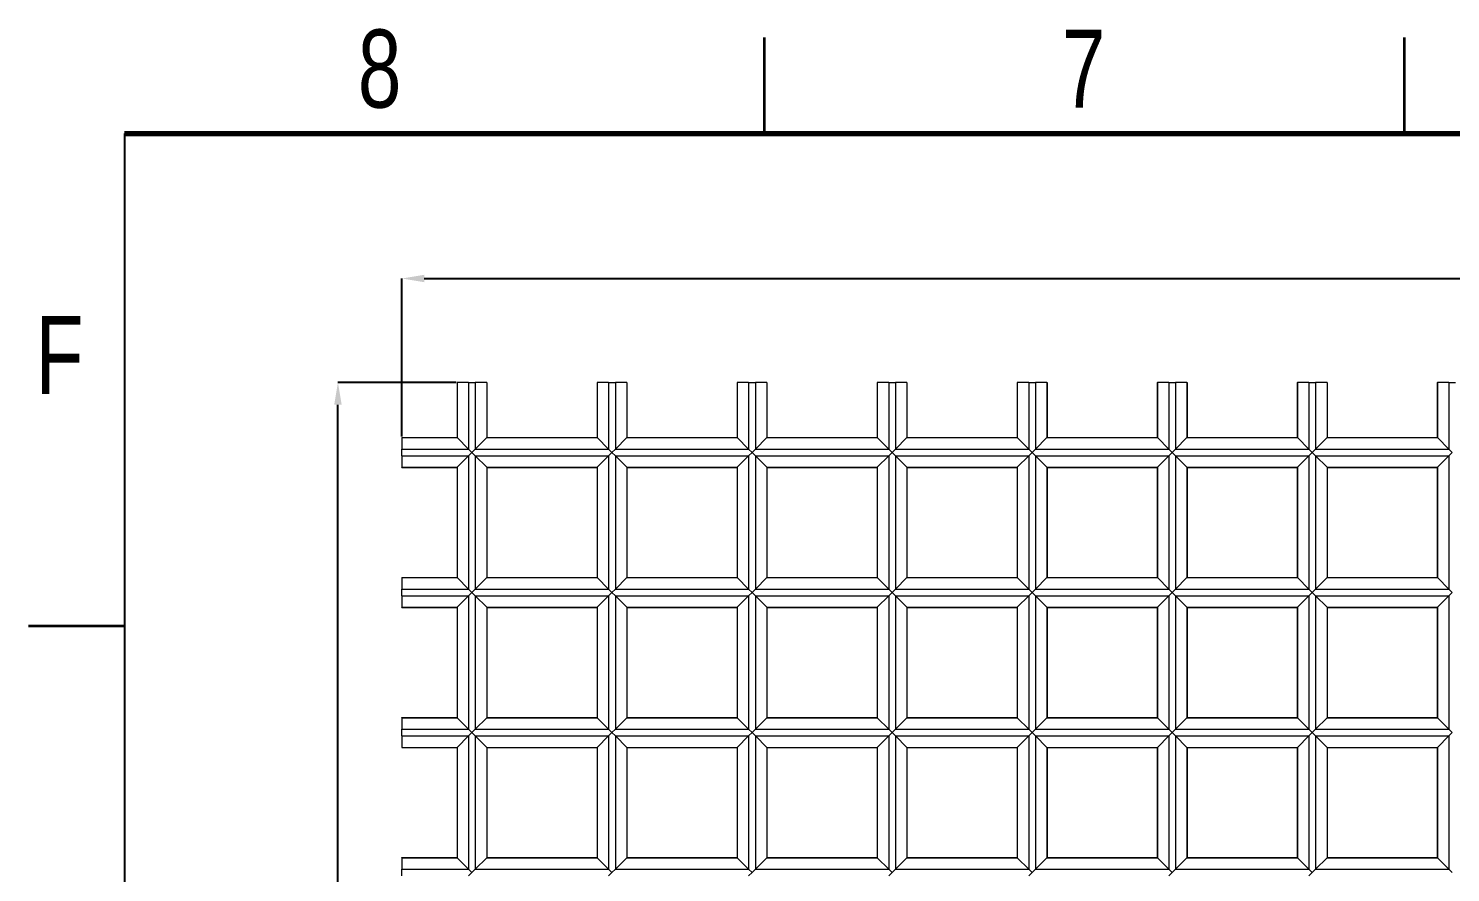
# Model space of a CAD drawing. Header units: millimetres. Extents: x 2813 to 4236, y 547 to 1552.
# Drawn here: x 2813.3 to 3194.2, y 1325.8 to 1551.9 of the extents above; entities that cross this region are included whole.
import ezdxf

# ---------------------------------------------------------------- set-up
doc = ezdxf.new("R2010")
doc.units = ezdxf.units.MM
doc.styles.add('SLDTEXTSTYLE0', font='TXT', dxfattribs={"width": 0.75})
doc.dimstyles.new('SLDDIMSTYLE30', dxfattribs={"dimscale": 4, "dimtxt": 2.116667, "dimasz": 1.5, "dimexe": 0, "dimexo": 0.0625, "dimgap": 0.529167, "dimtad": 1, "dimdec": 0, "dimrnd": 1e-09, "dimzin": 12, "dimdsep": 46, "dimtxsty": 'SLDTEXTSTYLE0', "dimcen": 0.09, "dimadec": 0, "dimazin": 3, "dimtfac": 1, "dimtdec": 0, "dimtofl": 0, "dimtmove": 0, "dimatfit": 3, "dimfxl": 1, "dimfrac": 2, "dimtolj": 1, "dimtzin": 12, "dimarcsym": 0})

# ---------------------------------------------------------------- blocks, each defined once
blk = doc.blocks.new('*D41')
at = {"color": 0, "lineweight": -2, "transparency": 16777216}
for p, q in [((2913.35, 1442.56), (2913.35, 1484.89)), ((2919.35, 1484.89), (3507.35, 1484.89)), ((3513.35, 1442.56), (3513.35, 1484.89))]:
    blk.add_line(p, q, dxfattribs=at)
at = {"color": 0, "transparency": 16777216}
for points in [[(2919.35, 1485.89), (2919.35, 1483.89), (2913.35, 1484.89)], [(3507.35, 1485.89), (3507.35, 1483.89), (3513.35, 1484.89)]]:
    blk.add_solid(points, dxfattribs=at)
at = {"layer": 'Defpoints', "color": 0, "transparency": 16777216}
for p in [(3513.35, 1484.89), (2913.35, 1442.31), (3513.35, 1442.31)]:
    blk.add_point(p, dxfattribs=at)
at = {"color": 0, "transparency": 16777216, "insert": (3213.35, 1491.24), "char_height": 8.467, "attachment_point": 5, "style": 'SLDTEXTSTYLE0'}
blk.add_mtext('\\A1;600', dxfattribs=at)
blk = doc.blocks.new('*D42')
at = {"color": 0, "lineweight": -2, "transparency": 16777216}
for p, q in [((2927.89, 1457.08), (2896.22, 1457.08)), ((2896.22, 1163.08), (2896.22, 1451.08)), ((2927.85, 1157.08), (2896.22, 1157.08))]:
    blk.add_line(p, q, dxfattribs=at)
at = {"color": 0, "transparency": 16777216}
for points in [[(2895.22, 1451.08), (2897.22, 1451.08), (2896.22, 1457.08)], [(2895.22, 1163.08), (2897.22, 1163.08), (2896.22, 1157.08)]]:
    blk.add_solid(points, dxfattribs=at)
at = {"layer": 'Defpoints', "color": 0, "transparency": 16777216}
for p in [(2896.22, 1457.08), (2928.14, 1457.08), (2928.1, 1157.08)]:
    blk.add_point(p, dxfattribs=at)
at = {"color": 0, "transparency": 16777216, "insert": (2889.87, 1307.08), "char_height": 8.467, "attachment_point": 5, "rotation": 90, "style": 'SLDTEXTSTYLE0'}
blk.add_mtext('\\A1;300', dxfattribs=at)

msp = doc.modelspace()

# ---------------------------------------------------------------- linework, layer by layer
at = {"linetype": 'Continuous', "lineweight": 35}
for p, q in [((3010.42, 1523.73), (3010.42, 1549.44)), ((3181.79, 1523.73), (3181.79, 1549.44)), ((2839.05, 1391.77), (2813.34, 1391.77))]:
    msp.add_line(p, q, dxfattribs=at)
at = {"linetype": 'Continuous', "lineweight": 70}
msp.add_line((2839.05, 1523.73), (4210.03, 1523.73), dxfattribs=at)
msp.add_line((2839.05, 1523.73), (2839.05, 574.33))
at = {"linetype": 'Continuous', "lineweight": 0, "extrusion": (1, -1.83697e-16, -2e-16)}
for p, q in [((2928.1, 1457.08), (2928.14, 1457.08)), ((2928.1, 1457.08), (2928.1, 1442.31)), ((2931.2, 1457.08), (2928.14, 1457.08)), ((2928.14, 1457.08), (2928.14, 1442.28)), ((2931.2, 1457.08), (2931.2, 1439.21)), ((2931.2, 1457.08), (2933, 1457.08)), ((2936.07, 1457.08), (2933, 1457.08)), ((2933, 1457.08), (2933, 1439.21)), ((2936.07, 1457.08), (2936.1, 1457.08)), ((2936.07, 1457.08), (2936.07, 1442.28)), ((2936.1, 1457.08), (2936.1, 1442.31)), ((2965.6, 1457.08), (2965.64, 1457.08)), ((2965.6, 1457.08), (2965.6, 1442.31)), ((2968.7, 1457.08), (2965.64, 1457.08)), ((2965.64, 1457.08), (2965.64, 1442.28)), ((2968.7, 1457.08), (2968.7, 1439.21)), ((2968.7, 1457.08), (2970.5, 1457.08)), ((2973.57, 1457.08), (2970.5, 1457.08)), ((2970.5, 1457.08), (2970.5, 1439.21)), ((2973.57, 1457.08), (2973.6, 1457.08)), ((2973.57, 1457.08), (2973.57, 1442.28)), ((2973.6, 1457.08), (2973.6, 1442.31)), ((3003.1, 1457.08), (3003.14, 1457.08)), ((3003.1, 1457.08), (3003.1, 1442.31)), ((3006.2, 1457.08), (3003.14, 1457.08)), ((3003.14, 1457.08), (3003.14, 1442.28)), ((3006.2, 1457.08), (3006.2, 1439.21)), ((3006.2, 1457.08), (3008, 1457.08)), ((3011.07, 1457.08), (3008, 1457.08)), ((3008, 1457.08), (3008, 1439.21)), ((3011.07, 1457.08), (3011.1, 1457.08)), ((3011.07, 1457.08), (3011.07, 1442.28)), ((3011.1, 1457.08), (3011.1, 1442.31)), ((3040.6, 1457.08), (3040.64, 1457.08)), ((3040.6, 1457.08), (3040.6, 1442.31)), ((3043.7, 1457.08), (3040.64, 1457.08)), ((3040.64, 1457.08), (3040.64, 1442.28)), ((3043.7, 1457.08), (3043.7, 1439.21)), ((3043.7, 1457.08), (3045.5, 1457.08)), ((3048.57, 1457.08), (3045.5, 1457.08)), ((3045.5, 1457.08), (3045.5, 1439.21)), ((3048.57, 1457.08), (3048.6, 1457.08)), ((3048.57, 1457.08), (3048.57, 1442.28)), ((3048.6, 1457.08), (3048.6, 1442.31)), ((3078.1, 1457.08), (3078.14, 1457.08)), ((3078.1, 1457.08), (3078.1, 1442.31)), ((3081.2, 1457.08), (3078.14, 1457.08)), ((3078.14, 1457.08), (3078.14, 1442.28)), ((3081.2, 1457.08), (3081.2, 1439.21)), ((3081.2, 1457.08), (3083, 1457.08)), ((3086.07, 1457.08), (3083, 1457.08)), ((3083, 1457.08), (3083, 1439.21)), ((3086.07, 1457.08), (3086.1, 1457.08)), ((3086.07, 1457.08), (3086.07, 1442.28)), ((3086.1, 1457.08), (3086.1, 1442.31)), ((3115.6, 1457.08), (3115.64, 1457.08)), ((3115.6, 1457.08), (3115.6, 1442.31)), ((3118.7, 1457.08), (3115.64, 1457.08)), ((3115.64, 1457.08), (3115.64, 1442.28)), ((3118.7, 1457.08), (3118.7, 1439.21)), ((3118.7, 1457.08), (3120.5, 1457.08)), ((3123.57, 1457.08), (3120.5, 1457.08)), ((3120.5, 1457.08), (3120.5, 1439.21)), ((3123.57, 1457.08), (3123.6, 1457.08)), ((3123.57, 1457.08), (3123.57, 1442.28)), ((3123.6, 1457.08), (3123.6, 1442.31)), ((3153.1, 1457.08), (3153.14, 1457.08)), ((3153.1, 1457.08), (3153.1, 1442.31)), ((3156.2, 1457.08), (3153.14, 1457.08)), ((3153.14, 1457.08), (3153.14, 1442.28)), ((3156.2, 1457.08), (3156.2, 1439.21)), ((3156.2, 1457.08), (3158, 1457.08)), ((3161.07, 1457.08), (3158, 1457.08)), ((3158, 1457.08), (3158, 1439.21)), ((3161.07, 1457.08), (3161.1, 1457.08)), ((3161.07, 1457.08), (3161.07, 1442.28)), ((3161.1, 1457.08), (3161.1, 1442.31)), ((3190.6, 1457.08), (3190.64, 1457.08)), ((3190.6, 1457.08), (3190.6, 1442.31)), ((3193.7, 1457.08), (3190.64, 1457.08)), ((3190.64, 1457.08), (3190.64, 1442.28)), ((3193.7, 1457.08), (3193.7, 1439.21)), ((3193.7, 1457.08), (3195.5, 1457.08)), ((2913.35, 1442.28), (2913.35, 1442.31)), ((2913.35, 1442.31), (2928.1, 1442.31)), ((2913.35, 1442.28), (2928.14, 1442.28)), ((2913.35, 1442.28), (2913.35, 1439.21)), ((2928.14, 1442.28), (2928.1, 1442.31)), ((2928.14, 1442.28), (2931.2, 1439.21)), ((2933, 1439.21), (2936.07, 1442.28)), ((2936.1, 1442.31), (2936.07, 1442.28)), ((2936.07, 1442.28), (2965.64, 1442.28)), ((2936.1, 1442.31), (2965.6, 1442.31)), ((2965.64, 1442.28), (2965.6, 1442.31)), ((2965.64, 1442.28), (2968.7, 1439.21)), ((2970.5, 1439.21), (2973.57, 1442.28)), ((2973.6, 1442.31), (2973.57, 1442.28)), ((2973.57, 1442.28), (3003.14, 1442.28)), ((2973.6, 1442.31), (3003.1, 1442.31)), ((3003.14, 1442.28), (3003.1, 1442.31)), ((3003.14, 1442.28), (3006.2, 1439.21)), ((3008, 1439.21), (3011.07, 1442.28)), ((3011.1, 1442.31), (3011.07, 1442.28)), ((3011.07, 1442.28), (3040.64, 1442.28)), ((3011.1, 1442.31), (3040.6, 1442.31)), ((3040.64, 1442.28), (3040.6, 1442.31)), ((3040.64, 1442.28), (3043.7, 1439.21)), ((3045.5, 1439.21), (3048.57, 1442.28)), ((3048.6, 1442.31), (3048.57, 1442.28)), ((3048.57, 1442.28), (3078.14, 1442.28)), ((3048.6, 1442.31), (3078.1, 1442.31)), ((3078.14, 1442.28), (3078.1, 1442.31)), ((3078.14, 1442.28), (3081.2, 1439.21)), ((3083, 1439.21), (3086.07, 1442.28)), ((3086.1, 1442.31), (3086.07, 1442.28)), ((3086.07, 1442.28), (3115.64, 1442.28)), ((3086.1, 1442.31), (3115.6, 1442.31)), ((3115.64, 1442.28), (3115.6, 1442.31)), ((3115.64, 1442.28), (3118.7, 1439.21)), ((3120.5, 1439.21), (3123.57, 1442.28)), ((3123.6, 1442.31), (3123.57, 1442.28)), ((3123.57, 1442.28), (3153.14, 1442.28)), ((3123.6, 1442.31), (3153.1, 1442.31)), ((3153.14, 1442.28), (3153.1, 1442.31)), ((3153.14, 1442.28), (3156.2, 1439.21)), ((3158, 1439.21), (3161.07, 1442.28)), ((3161.1, 1442.31), (3161.07, 1442.28)), ((3161.07, 1442.28), (3190.64, 1442.28)), ((3161.1, 1442.31), (3190.6, 1442.31)), ((3190.64, 1442.28), (3190.6, 1442.31)), ((3190.64, 1442.28), (3193.7, 1439.21)), ((2913.35, 1439.21), (2931.2, 1439.21)), ((2913.35, 1437.41), (2913.35, 1439.21)), ((2913.35, 1437.41), (2931.2, 1437.41)), ((2913.35, 1437.41), (2913.35, 1434.34)), ((2931.2, 1437.41), (2928.14, 1434.34)), ((2932.1, 1438.31), (2931.2, 1439.21)), ((2931.2, 1437.41), (2932.1, 1438.31)), ((2931.2, 1437.41), (2931.2, 1401.71)), ((2933, 1439.21), (2932.1, 1438.31)), ((2932.1, 1438.31), (2933, 1437.41)), ((2933, 1439.21), (2968.7, 1439.21)), ((2936.07, 1434.34), (2933, 1437.41)), ((2933, 1437.41), (2933, 1401.71)), ((2933, 1437.41), (2968.7, 1437.41)), ((2968.7, 1437.41), (2965.64, 1434.34)), ((2969.6, 1438.31), (2968.7, 1439.21)), ((2968.7, 1437.41), (2969.6, 1438.31)), ((2968.7, 1437.41), (2968.7, 1401.71)), ((2970.5, 1439.21), (2969.6, 1438.31)), ((2969.6, 1438.31), (2970.5, 1437.41)), ((2970.5, 1439.21), (3006.2, 1439.21)), ((2973.57, 1434.34), (2970.5, 1437.41)), ((2970.5, 1437.41), (2970.5, 1401.71)), ((2970.5, 1437.41), (3006.2, 1437.41)), ((3006.2, 1437.41), (3003.14, 1434.34)), ((3007.1, 1438.31), (3006.2, 1439.21)), ((3006.2, 1437.41), (3007.1, 1438.31)), ((3006.2, 1437.41), (3006.2, 1401.71)), ((3008, 1439.21), (3007.1, 1438.31)), ((3007.1, 1438.31), (3008, 1437.41)), ((3008, 1439.21), (3043.7, 1439.21)), ((3011.07, 1434.34), (3008, 1437.41)), ((3008, 1437.41), (3008, 1401.71)), ((3008, 1437.41), (3043.7, 1437.41)), ((3043.7, 1437.41), (3040.64, 1434.34)), ((3044.6, 1438.31), (3043.7, 1439.21)), ((3043.7, 1437.41), (3044.6, 1438.31)), ((3043.7, 1437.41), (3043.7, 1401.71)), ((3045.5, 1439.21), (3044.6, 1438.31)), ((3044.6, 1438.31), (3045.5, 1437.41)), ((3045.5, 1439.21), (3081.2, 1439.21)), ((3048.57, 1434.34), (3045.5, 1437.41)), ((3045.5, 1437.41), (3045.5, 1401.71)), ((3045.5, 1437.41), (3081.2, 1437.41)), ((3081.2, 1437.41), (3078.14, 1434.34)), ((3082.1, 1438.31), (3081.2, 1439.21)), ((3081.2, 1437.41), (3082.1, 1438.31)), ((3081.2, 1437.41), (3081.2, 1401.71)), ((3083, 1439.21), (3082.1, 1438.31)), ((3082.1, 1438.31), (3083, 1437.41)), ((3083, 1439.21), (3118.7, 1439.21)), ((3086.07, 1434.34), (3083, 1437.41)), ((3083, 1437.41), (3083, 1401.71)), ((3083, 1437.41), (3118.7, 1437.41)), ((3118.7, 1437.41), (3115.64, 1434.34)), ((3119.6, 1438.31), (3118.7, 1439.21)), ((3118.7, 1437.41), (3119.6, 1438.31)), ((3118.7, 1437.41), (3118.7, 1401.71)), ((3120.5, 1439.21), (3119.6, 1438.31)), ((3119.6, 1438.31), (3120.5, 1437.41)), ((3120.5, 1439.21), (3156.2, 1439.21)), ((3123.57, 1434.34), (3120.5, 1437.41)), ((3120.5, 1437.41), (3120.5, 1401.71)), ((3120.5, 1437.41), (3156.2, 1437.41)), ((3156.2, 1437.41), (3153.14, 1434.34)), ((3157.1, 1438.31), (3156.2, 1439.21)), ((3156.2, 1437.41), (3157.1, 1438.31)), ((3156.2, 1437.41), (3156.2, 1401.71)), ((3158, 1439.21), (3157.1, 1438.31)), ((3157.1, 1438.31), (3158, 1437.41)), ((3158, 1439.21), (3193.7, 1439.21)), ((3161.07, 1434.34), (3158, 1437.41)), ((3158, 1437.41), (3158, 1401.71)), ((3158, 1437.41), (3193.7, 1437.41)), ((3193.7, 1437.41), (3190.64, 1434.34)), ((3194.6, 1438.31), (3193.7, 1439.21)), ((3193.7, 1437.41), (3194.6, 1438.31)), ((3193.7, 1437.41), (3193.7, 1401.71)), ((2913.35, 1434.34), (2928.14, 1434.34)), ((2913.35, 1434.31), (2913.35, 1434.34)), ((2913.35, 1434.31), (2928.1, 1434.31)), ((2928.1, 1434.31), (2928.14, 1434.34)), ((2928.1, 1434.31), (2928.1, 1404.81)), ((2928.14, 1434.34), (2928.14, 1404.78)), ((2936.07, 1434.34), (2936.1, 1434.31)), ((2936.07, 1434.34), (2936.07, 1404.78)), ((2936.07, 1434.34), (2965.64, 1434.34)), ((2936.1, 1434.31), (2936.1, 1404.81)), ((2936.1, 1434.31), (2965.6, 1434.31)), ((2965.6, 1434.31), (2965.64, 1434.34)), ((2965.6, 1434.31), (2965.6, 1404.81)), ((2965.64, 1434.34), (2965.64, 1404.78)), ((2973.57, 1434.34), (2973.6, 1434.31)), ((2973.57, 1434.34), (2973.57, 1404.78)), ((2973.57, 1434.34), (3003.14, 1434.34)), ((2973.6, 1434.31), (2973.6, 1404.81)), ((2973.6, 1434.31), (3003.1, 1434.31)), ((3003.1, 1434.31), (3003.14, 1434.34)), ((3003.1, 1434.31), (3003.1, 1404.81)), ((3003.14, 1434.34), (3003.14, 1404.78)), ((3011.07, 1434.34), (3011.1, 1434.31)), ((3011.07, 1434.34), (3011.07, 1404.78)), ((3011.07, 1434.34), (3040.64, 1434.34)), ((3011.1, 1434.31), (3011.1, 1404.81)), ((3011.1, 1434.31), (3040.6, 1434.31)), ((3040.6, 1434.31), (3040.64, 1434.34)), ((3040.6, 1434.31), (3040.6, 1404.81)), ((3040.64, 1434.34), (3040.64, 1404.78)), ((3048.57, 1434.34), (3048.6, 1434.31)), ((3048.57, 1434.34), (3048.57, 1404.78)), ((3048.57, 1434.34), (3078.14, 1434.34)), ((3048.6, 1434.31), (3048.6, 1404.81)), ((3048.6, 1434.31), (3078.1, 1434.31)), ((3078.1, 1434.31), (3078.14, 1434.34)), ((3078.1, 1434.31), (3078.1, 1404.81)), ((3078.14, 1434.34), (3078.14, 1404.78)), ((3086.07, 1434.34), (3086.1, 1434.31)), ((3086.07, 1434.34), (3086.07, 1404.78)), ((3086.07, 1434.34), (3115.64, 1434.34)), ((3086.1, 1434.31), (3086.1, 1404.81)), ((3086.1, 1434.31), (3115.6, 1434.31)), ((3115.6, 1434.31), (3115.64, 1434.34)), ((3115.6, 1434.31), (3115.6, 1404.81)), ((3115.64, 1434.34), (3115.64, 1404.78)), ((3123.57, 1434.34), (3123.6, 1434.31)), ((3123.57, 1434.34), (3123.57, 1404.78)), ((3123.57, 1434.34), (3153.14, 1434.34)), ((3123.6, 1434.31), (3123.6, 1404.81)), ((3123.6, 1434.31), (3153.1, 1434.31)), ((3153.1, 1434.31), (3153.14, 1434.34)), ((3153.1, 1434.31), (3153.1, 1404.81)), ((3153.14, 1434.34), (3153.14, 1404.78)), ((3161.07, 1434.34), (3161.1, 1434.31)), ((3161.07, 1434.34), (3161.07, 1404.78)), ((3161.07, 1434.34), (3190.64, 1434.34)), ((3161.1, 1434.31), (3161.1, 1404.81)), ((3161.1, 1434.31), (3190.6, 1434.31)), ((3190.6, 1434.31), (3190.64, 1434.34)), ((3190.6, 1434.31), (3190.6, 1404.81)), ((3190.64, 1434.34), (3190.64, 1404.78)), ((2913.35, 1404.78), (2913.35, 1404.81)), ((2913.35, 1404.81), (2928.1, 1404.81)), ((2913.35, 1404.78), (2928.14, 1404.78)), ((2913.35, 1404.78), (2913.35, 1401.71)), ((2913.35, 1401.71), (2931.2, 1401.71)), ((2913.35, 1399.91), (2913.35, 1401.71)), ((2928.14, 1404.78), (2928.1, 1404.81)), ((2928.14, 1404.78), (2931.2, 1401.71)), ((2932.1, 1400.81), (2931.2, 1401.71)), ((2933, 1401.71), (2932.1, 1400.81)), ((2933, 1401.71), (2936.07, 1404.78)), ((2933, 1401.71), (2968.7, 1401.71)), ((2936.1, 1404.81), (2936.07, 1404.78)), ((2936.07, 1404.78), (2965.64, 1404.78)), ((2936.1, 1404.81), (2965.6, 1404.81)), ((2965.64, 1404.78), (2965.6, 1404.81)), ((2965.64, 1404.78), (2968.7, 1401.71)), ((2969.6, 1400.81), (2968.7, 1401.71)), ((2970.5, 1401.71), (2969.6, 1400.81)), ((2970.5, 1401.71), (2973.57, 1404.78)), ((2970.5, 1401.71), (3006.2, 1401.71)), ((2973.6, 1404.81), (2973.57, 1404.78)), ((2973.57, 1404.78), (3003.14, 1404.78)), ((2973.6, 1404.81), (3003.1, 1404.81)), ((3003.14, 1404.78), (3003.1, 1404.81)), ((3003.14, 1404.78), (3006.2, 1401.71)), ((3007.1, 1400.81), (3006.2, 1401.71)), ((3008, 1401.71), (3007.1, 1400.81)), ((3008, 1401.71), (3011.07, 1404.78)), ((3008, 1401.71), (3043.7, 1401.71)), ((3011.1, 1404.81), (3011.07, 1404.78)), ((3011.07, 1404.78), (3040.64, 1404.78)), ((3011.1, 1404.81), (3040.6, 1404.81)), ((3040.64, 1404.78), (3040.6, 1404.81)), ((3040.64, 1404.78), (3043.7, 1401.71)), ((3044.6, 1400.81), (3043.7, 1401.71)), ((3045.5, 1401.71), (3044.6, 1400.81)), ((3045.5, 1401.71), (3048.57, 1404.78)), ((3045.5, 1401.71), (3081.2, 1401.71)), ((3048.6, 1404.81), (3048.57, 1404.78)), ((3048.57, 1404.78), (3078.14, 1404.78)), ((3048.6, 1404.81), (3078.1, 1404.81)), ((3078.14, 1404.78), (3078.1, 1404.81)), ((3078.14, 1404.78), (3081.2, 1401.71)), ((3082.1, 1400.81), (3081.2, 1401.71)), ((3083, 1401.71), (3082.1, 1400.81)), ((3083, 1401.71), (3086.07, 1404.78)), ((3083, 1401.71), (3118.7, 1401.71)), ((3086.1, 1404.81), (3086.07, 1404.78)), ((3086.07, 1404.78), (3115.64, 1404.78)), ((3086.1, 1404.81), (3115.6, 1404.81)), ((3115.64, 1404.78), (3115.6, 1404.81)), ((3115.64, 1404.78), (3118.7, 1401.71)), ((3119.6, 1400.81), (3118.7, 1401.71)), ((3120.5, 1401.71), (3119.6, 1400.81)), ((3120.5, 1401.71), (3123.57, 1404.78)), ((3120.5, 1401.71), (3156.2, 1401.71)), ((3123.6, 1404.81), (3123.57, 1404.78)), ((3123.57, 1404.78), (3153.14, 1404.78)), ((3123.6, 1404.81), (3153.1, 1404.81)), ((3153.14, 1404.78), (3153.1, 1404.81)), ((3153.14, 1404.78), (3156.2, 1401.71)), ((3157.1, 1400.81), (3156.2, 1401.71)), ((3158, 1401.71), (3157.1, 1400.81)), ((3158, 1401.71), (3161.07, 1404.78)), ((3158, 1401.71), (3193.7, 1401.71)), ((3161.1, 1404.81), (3161.07, 1404.78)), ((3161.07, 1404.78), (3190.64, 1404.78)), ((3161.1, 1404.81), (3190.6, 1404.81)), ((3190.64, 1404.78), (3190.6, 1404.81)), ((3190.64, 1404.78), (3193.7, 1401.71)), ((3194.6, 1400.81), (3193.7, 1401.71)), ((2913.35, 1399.91), (2931.2, 1399.91)), ((2913.35, 1399.91), (2913.35, 1396.84)), ((2931.2, 1399.91), (2928.14, 1396.84)), ((2931.2, 1399.91), (2932.1, 1400.81)), ((2931.2, 1399.91), (2931.2, 1364.21)), ((2932.1, 1400.81), (2933, 1399.91)), ((2936.07, 1396.84), (2933, 1399.91)), ((2933, 1399.91), (2933, 1364.21)), ((2933, 1399.91), (2968.7, 1399.91)), ((2968.7, 1399.91), (2965.64, 1396.84)), ((2968.7, 1399.91), (2969.6, 1400.81)), ((2968.7, 1399.91), (2968.7, 1364.21)), ((2969.6, 1400.81), (2970.5, 1399.91)), ((2973.57, 1396.84), (2970.5, 1399.91)), ((2970.5, 1399.91), (2970.5, 1364.21)), ((2970.5, 1399.91), (3006.2, 1399.91)), ((3006.2, 1399.91), (3003.14, 1396.84)), ((3006.2, 1399.91), (3007.1, 1400.81)), ((3006.2, 1399.91), (3006.2, 1364.21)), ((3007.1, 1400.81), (3008, 1399.91)), ((3011.07, 1396.84), (3008, 1399.91)), ((3008, 1399.91), (3008, 1364.21)), ((3008, 1399.91), (3043.7, 1399.91)), ((3043.7, 1399.91), (3040.64, 1396.84)), ((3043.7, 1399.91), (3044.6, 1400.81)), ((3043.7, 1399.91), (3043.7, 1364.21)), ((3044.6, 1400.81), (3045.5, 1399.91)), ((3048.57, 1396.84), (3045.5, 1399.91)), ((3045.5, 1399.91), (3045.5, 1364.21)), ((3045.5, 1399.91), (3081.2, 1399.91)), ((3081.2, 1399.91), (3078.14, 1396.84)), ((3081.2, 1399.91), (3082.1, 1400.81)), ((3081.2, 1399.91), (3081.2, 1364.21)), ((3082.1, 1400.81), (3083, 1399.91)), ((3086.07, 1396.84), (3083, 1399.91)), ((3083, 1399.91), (3083, 1364.21)), ((3083, 1399.91), (3118.7, 1399.91)), ((3118.7, 1399.91), (3115.64, 1396.84)), ((3118.7, 1399.91), (3119.6, 1400.81)), ((3118.7, 1399.91), (3118.7, 1364.21)), ((3119.6, 1400.81), (3120.5, 1399.91)), ((3123.57, 1396.84), (3120.5, 1399.91)), ((3120.5, 1399.91), (3120.5, 1364.21)), ((3120.5, 1399.91), (3156.2, 1399.91)), ((3156.2, 1399.91), (3153.14, 1396.84)), ((3156.2, 1399.91), (3157.1, 1400.81)), ((3156.2, 1399.91), (3156.2, 1364.21)), ((3157.1, 1400.81), (3158, 1399.91)), ((3161.07, 1396.84), (3158, 1399.91)), ((3158, 1399.91), (3158, 1364.21)), ((3158, 1399.91), (3193.7, 1399.91)), ((3193.7, 1399.91), (3190.64, 1396.84)), ((3193.7, 1399.91), (3194.6, 1400.81)), ((3193.7, 1399.91), (3193.7, 1364.21)), ((2913.35, 1396.84), (2928.14, 1396.84)), ((2913.35, 1396.81), (2913.35, 1396.84)), ((2913.35, 1396.81), (2928.1, 1396.81)), ((2928.1, 1396.81), (2928.14, 1396.84)), ((2928.1, 1396.81), (2928.1, 1367.31)), ((2928.14, 1396.84), (2928.14, 1367.28)), ((2936.07, 1396.84), (2936.1, 1396.81)), ((2936.07, 1396.84), (2936.07, 1367.28)), ((2936.07, 1396.84), (2965.64, 1396.84)), ((2936.1, 1396.81), (2936.1, 1367.31)), ((2936.1, 1396.81), (2965.6, 1396.81)), ((2965.6, 1396.81), (2965.64, 1396.84)), ((2965.6, 1396.81), (2965.6, 1367.31)), ((2965.64, 1396.84), (2965.64, 1367.28)), ((2973.57, 1396.84), (2973.6, 1396.81)), ((2973.57, 1396.84), (2973.57, 1367.28)), ((2973.57, 1396.84), (3003.14, 1396.84)), ((2973.6, 1396.81), (2973.6, 1367.31)), ((2973.6, 1396.81), (3003.1, 1396.81)), ((3003.1, 1396.81), (3003.14, 1396.84)), ((3003.1, 1396.81), (3003.1, 1367.31)), ((3003.14, 1396.84), (3003.14, 1367.28)), ((3011.07, 1396.84), (3011.1, 1396.81)), ((3011.07, 1396.84), (3011.07, 1367.28)), ((3011.07, 1396.84), (3040.64, 1396.84)), ((3011.1, 1396.81), (3011.1, 1367.31)), ((3011.1, 1396.81), (3040.6, 1396.81)), ((3040.6, 1396.81), (3040.64, 1396.84)), ((3040.6, 1396.81), (3040.6, 1367.31)), ((3040.64, 1396.84), (3040.64, 1367.28)), ((3048.57, 1396.84), (3048.6, 1396.81)), ((3048.57, 1396.84), (3048.57, 1367.28)), ((3048.57, 1396.84), (3078.14, 1396.84)), ((3048.6, 1396.81), (3048.6, 1367.31)), ((3048.6, 1396.81), (3078.1, 1396.81)), ((3078.1, 1396.81), (3078.14, 1396.84)), ((3078.1, 1396.81), (3078.1, 1367.31)), ((3078.14, 1396.84), (3078.14, 1367.28)), ((3086.07, 1396.84), (3086.1, 1396.81)), ((3086.07, 1396.84), (3086.07, 1367.28)), ((3086.07, 1396.84), (3115.64, 1396.84)), ((3086.1, 1396.81), (3086.1, 1367.31)), ((3086.1, 1396.81), (3115.6, 1396.81)), ((3115.6, 1396.81), (3115.64, 1396.84)), ((3115.6, 1396.81), (3115.6, 1367.31)), ((3115.64, 1396.84), (3115.64, 1367.28)), ((3123.57, 1396.84), (3123.6, 1396.81)), ((3123.57, 1396.84), (3123.57, 1367.28)), ((3123.57, 1396.84), (3153.14, 1396.84)), ((3123.6, 1396.81), (3123.6, 1367.31)), ((3123.6, 1396.81), (3153.1, 1396.81)), ((3153.1, 1396.81), (3153.14, 1396.84)), ((3153.1, 1396.81), (3153.1, 1367.31)), ((3153.14, 1396.84), (3153.14, 1367.28)), ((3161.07, 1396.84), (3161.1, 1396.81)), ((3161.07, 1396.84), (3161.07, 1367.28)), ((3161.07, 1396.84), (3190.64, 1396.84)), ((3161.1, 1396.81), (3161.1, 1367.31)), ((3161.1, 1396.81), (3190.6, 1396.81)), ((3190.6, 1396.81), (3190.64, 1396.84)), ((3190.6, 1396.81), (3190.6, 1367.31)), ((3190.64, 1396.84), (3190.64, 1367.28)), ((2913.35, 1367.28), (2913.35, 1367.31)), ((2913.35, 1367.31), (2928.1, 1367.31)), ((2913.35, 1367.28), (2928.14, 1367.28)), ((2913.35, 1367.28), (2913.35, 1364.21)), ((2928.14, 1367.28), (2928.1, 1367.31)), ((2928.14, 1367.28), (2931.2, 1364.21)), ((2933, 1364.21), (2936.07, 1367.28)), ((2936.1, 1367.31), (2936.07, 1367.28)), ((2936.07, 1367.28), (2965.64, 1367.28)), ((2936.1, 1367.31), (2965.6, 1367.31)), ((2965.64, 1367.28), (2965.6, 1367.31)), ((2965.64, 1367.28), (2968.7, 1364.21)), ((2970.5, 1364.21), (2973.57, 1367.28)), ((2973.6, 1367.31), (2973.57, 1367.28)), ((2973.57, 1367.28), (3003.14, 1367.28)), ((2973.6, 1367.31), (3003.1, 1367.31)), ((3003.14, 1367.28), (3003.1, 1367.31)), ((3003.14, 1367.28), (3006.2, 1364.21)), ((3008, 1364.21), (3011.07, 1367.28)), ((3011.1, 1367.31), (3011.07, 1367.28)), ((3011.07, 1367.28), (3040.64, 1367.28)), ((3011.1, 1367.31), (3040.6, 1367.31)), ((3040.64, 1367.28), (3040.6, 1367.31)), ((3040.64, 1367.28), (3043.7, 1364.21)), ((3045.5, 1364.21), (3048.57, 1367.28)), ((3048.6, 1367.31), (3048.57, 1367.28)), ((3048.57, 1367.28), (3078.14, 1367.28)), ((3048.6, 1367.31), (3078.1, 1367.31)), ((3078.14, 1367.28), (3078.1, 1367.31)), ((3078.14, 1367.28), (3081.2, 1364.21)), ((3083, 1364.21), (3086.07, 1367.28)), ((3086.1, 1367.31), (3086.07, 1367.28)), ((3086.07, 1367.28), (3115.64, 1367.28)), ((3086.1, 1367.31), (3115.6, 1367.31)), ((3115.64, 1367.28), (3115.6, 1367.31)), ((3115.64, 1367.28), (3118.7, 1364.21)), ((3120.5, 1364.21), (3123.57, 1367.28)), ((3123.6, 1367.31), (3123.57, 1367.28)), ((3123.57, 1367.28), (3153.14, 1367.28)), ((3123.6, 1367.31), (3153.1, 1367.31)), ((3153.14, 1367.28), (3153.1, 1367.31)), ((3153.14, 1367.28), (3156.2, 1364.21)), ((3158, 1364.21), (3161.07, 1367.28)), ((3161.1, 1367.31), (3161.07, 1367.28)), ((3161.07, 1367.28), (3190.64, 1367.28)), ((3161.1, 1367.31), (3190.6, 1367.31)), ((3190.64, 1367.28), (3190.6, 1367.31)), ((3190.64, 1367.28), (3193.7, 1364.21)), ((2913.35, 1364.21), (2931.2, 1364.21)), ((2913.35, 1362.41), (2913.35, 1364.21)), ((2932.1, 1363.31), (2931.2, 1364.21)), ((2933, 1364.21), (2932.1, 1363.31)), ((2933, 1364.21), (2968.7, 1364.21)), ((2969.6, 1363.31), (2968.7, 1364.21)), ((2970.5, 1364.21), (2969.6, 1363.31)), ((2970.5, 1364.21), (3006.2, 1364.21)), ((3007.1, 1363.31), (3006.2, 1364.21)), ((3008, 1364.21), (3007.1, 1363.31)), ((3008, 1364.21), (3043.7, 1364.21)), ((3044.6, 1363.31), (3043.7, 1364.21)), ((3045.5, 1364.21), (3044.6, 1363.31)), ((3045.5, 1364.21), (3081.2, 1364.21)), ((3082.1, 1363.31), (3081.2, 1364.21)), ((3083, 1364.21), (3082.1, 1363.31)), ((3083, 1364.21), (3118.7, 1364.21)), ((3119.6, 1363.31), (3118.7, 1364.21)), ((3120.5, 1364.21), (3119.6, 1363.31)), ((3120.5, 1364.21), (3156.2, 1364.21)), ((3157.1, 1363.31), (3156.2, 1364.21)), ((3158, 1364.21), (3157.1, 1363.31)), ((3158, 1364.21), (3193.7, 1364.21)), ((3194.6, 1363.31), (3193.7, 1364.21)), ((2913.35, 1362.41), (2931.2, 1362.41)), ((2913.35, 1362.41), (2913.35, 1359.34)), ((2931.2, 1362.41), (2928.14, 1359.34)), ((2931.2, 1362.41), (2932.1, 1363.31)), ((2931.2, 1362.41), (2931.2, 1326.71)), ((2932.1, 1363.31), (2933, 1362.41)), ((2936.07, 1359.34), (2933, 1362.41)), ((2933, 1362.41), (2933, 1326.71)), ((2933, 1362.41), (2968.7, 1362.41)), ((2968.7, 1362.41), (2965.64, 1359.34)), ((2968.7, 1362.41), (2969.6, 1363.31)), ((2968.7, 1362.41), (2968.7, 1326.71)), ((2969.6, 1363.31), (2970.5, 1362.41)), ((2973.57, 1359.34), (2970.5, 1362.41)), ((2970.5, 1362.41), (2970.5, 1326.71)), ((2970.5, 1362.41), (3006.2, 1362.41)), ((3006.2, 1362.41), (3003.14, 1359.34)), ((3006.2, 1362.41), (3007.1, 1363.31)), ((3006.2, 1362.41), (3006.2, 1326.71)), ((3007.1, 1363.31), (3008, 1362.41)), ((3011.07, 1359.34), (3008, 1362.41)), ((3008, 1362.41), (3008, 1326.71)), ((3008, 1362.41), (3043.7, 1362.41)), ((3043.7, 1362.41), (3040.64, 1359.34)), ((3043.7, 1362.41), (3044.6, 1363.31)), ((3043.7, 1362.41), (3043.7, 1326.71)), ((3044.6, 1363.31), (3045.5, 1362.41)), ((3048.57, 1359.34), (3045.5, 1362.41)), ((3045.5, 1362.41), (3045.5, 1326.71)), ((3045.5, 1362.41), (3081.2, 1362.41)), ((3081.2, 1362.41), (3078.14, 1359.34)), ((3081.2, 1362.41), (3082.1, 1363.31)), ((3081.2, 1362.41), (3081.2, 1326.71)), ((3082.1, 1363.31), (3083, 1362.41)), ((3086.07, 1359.34), (3083, 1362.41)), ((3083, 1362.41), (3083, 1326.71)), ((3083, 1362.41), (3118.7, 1362.41)), ((3118.7, 1362.41), (3115.64, 1359.34)), ((3118.7, 1362.41), (3119.6, 1363.31)), ((3118.7, 1362.41), (3118.7, 1326.71)), ((3119.6, 1363.31), (3120.5, 1362.41)), ((3123.57, 1359.34), (3120.5, 1362.41)), ((3120.5, 1362.41), (3120.5, 1326.71)), ((3120.5, 1362.41), (3156.2, 1362.41)), ((3156.2, 1362.41), (3153.14, 1359.34)), ((3156.2, 1362.41), (3157.1, 1363.31)), ((3156.2, 1362.41), (3156.2, 1326.71)), ((3157.1, 1363.31), (3158, 1362.41)), ((3161.07, 1359.34), (3158, 1362.41)), ((3158, 1362.41), (3158, 1326.71)), ((3158, 1362.41), (3193.7, 1362.41)), ((3193.7, 1362.41), (3190.64, 1359.34)), ((3193.7, 1362.41), (3194.6, 1363.31)), ((3193.7, 1362.41), (3193.7, 1326.71)), ((2913.35, 1359.34), (2928.14, 1359.34)), ((2913.35, 1359.31), (2913.35, 1359.34)), ((2913.35, 1359.31), (2928.1, 1359.31)), ((2928.1, 1359.31), (2928.14, 1359.34)), ((2928.1, 1359.31), (2928.1, 1329.81)), ((2928.14, 1359.34), (2928.14, 1329.78)), ((2936.07, 1359.34), (2936.1, 1359.31)), ((2936.07, 1359.34), (2936.07, 1329.78)), ((2936.07, 1359.34), (2965.64, 1359.34)), ((2936.1, 1359.31), (2936.1, 1329.81)), ((2936.1, 1359.31), (2965.6, 1359.31)), ((2965.6, 1359.31), (2965.64, 1359.34)), ((2965.6, 1359.31), (2965.6, 1329.81)), ((2965.64, 1359.34), (2965.64, 1329.78)), ((2973.57, 1359.34), (2973.6, 1359.31)), ((2973.57, 1359.34), (2973.57, 1329.78)), ((2973.57, 1359.34), (3003.14, 1359.34)), ((2973.6, 1359.31), (2973.6, 1329.81)), ((2973.6, 1359.31), (3003.1, 1359.31)), ((3003.1, 1359.31), (3003.14, 1359.34)), ((3003.1, 1359.31), (3003.1, 1329.81)), ((3003.14, 1359.34), (3003.14, 1329.78)), ((3011.07, 1359.34), (3011.1, 1359.31)), ((3011.07, 1359.34), (3011.07, 1329.78)), ((3011.07, 1359.34), (3040.64, 1359.34)), ((3011.1, 1359.31), (3011.1, 1329.81)), ((3011.1, 1359.31), (3040.6, 1359.31)), ((3040.6, 1359.31), (3040.64, 1359.34)), ((3040.6, 1359.31), (3040.6, 1329.81)), ((3040.64, 1359.34), (3040.64, 1329.78)), ((3048.57, 1359.34), (3048.6, 1359.31)), ((3048.57, 1359.34), (3048.57, 1329.78)), ((3048.57, 1359.34), (3078.14, 1359.34)), ((3048.6, 1359.31), (3048.6, 1329.81)), ((3048.6, 1359.31), (3078.1, 1359.31)), ((3078.1, 1359.31), (3078.14, 1359.34)), ((3078.1, 1359.31), (3078.1, 1329.81)), ((3078.14, 1359.34), (3078.14, 1329.78)), ((3086.07, 1359.34), (3086.1, 1359.31)), ((3086.07, 1359.34), (3086.07, 1329.78)), ((3086.07, 1359.34), (3115.64, 1359.34)), ((3086.1, 1359.31), (3086.1, 1329.81)), ((3086.1, 1359.31), (3115.6, 1359.31)), ((3115.6, 1359.31), (3115.64, 1359.34)), ((3115.6, 1359.31), (3115.6, 1329.81)), ((3115.64, 1359.34), (3115.64, 1329.78)), ((3123.57, 1359.34), (3123.6, 1359.31)), ((3123.57, 1359.34), (3123.57, 1329.78)), ((3123.57, 1359.34), (3153.14, 1359.34)), ((3123.6, 1359.31), (3123.6, 1329.81)), ((3123.6, 1359.31), (3153.1, 1359.31)), ((3153.1, 1359.31), (3153.14, 1359.34)), ((3153.1, 1359.31), (3153.1, 1329.81)), ((3153.14, 1359.34), (3153.14, 1329.78)), ((3161.07, 1359.34), (3161.1, 1359.31)), ((3161.07, 1359.34), (3161.07, 1329.78)), ((3161.07, 1359.34), (3190.64, 1359.34)), ((3161.1, 1359.31), (3161.1, 1329.81)), ((3161.1, 1359.31), (3190.6, 1359.31)), ((3190.6, 1359.31), (3190.64, 1359.34)), ((3190.6, 1359.31), (3190.6, 1329.81)), ((3190.64, 1359.34), (3190.64, 1329.78)), ((2913.35, 1329.78), (2913.35, 1329.81)), ((2913.35, 1329.81), (2928.1, 1329.81)), ((2913.35, 1329.78), (2928.14, 1329.78)), ((2913.35, 1329.78), (2913.35, 1326.71)), ((2928.14, 1329.78), (2928.1, 1329.81)), ((2928.14, 1329.78), (2931.2, 1326.71)), ((2933, 1326.71), (2936.07, 1329.78)), ((2936.1, 1329.81), (2936.07, 1329.78)), ((2936.07, 1329.78), (2965.64, 1329.78)), ((2936.1, 1329.81), (2965.6, 1329.81)), ((2965.64, 1329.78), (2965.6, 1329.81)), ((2965.64, 1329.78), (2968.7, 1326.71)), ((2970.5, 1326.71), (2973.57, 1329.78)), ((2973.6, 1329.81), (2973.57, 1329.78)), ((2973.57, 1329.78), (3003.14, 1329.78)), ((2973.6, 1329.81), (3003.1, 1329.81)), ((3003.14, 1329.78), (3003.1, 1329.81)), ((3003.14, 1329.78), (3006.2, 1326.71)), ((3008, 1326.71), (3011.07, 1329.78)), ((3011.1, 1329.81), (3011.07, 1329.78)), ((3011.07, 1329.78), (3040.64, 1329.78)), ((3011.1, 1329.81), (3040.6, 1329.81)), ((3040.64, 1329.78), (3040.6, 1329.81)), ((3040.64, 1329.78), (3043.7, 1326.71)), ((3045.5, 1326.71), (3048.57, 1329.78)), ((3048.6, 1329.81), (3048.57, 1329.78)), ((3048.57, 1329.78), (3078.14, 1329.78)), ((3048.6, 1329.81), (3078.1, 1329.81)), ((3078.14, 1329.78), (3078.1, 1329.81)), ((3078.14, 1329.78), (3081.2, 1326.71)), ((3083, 1326.71), (3086.07, 1329.78)), ((3086.1, 1329.81), (3086.07, 1329.78)), ((3086.07, 1329.78), (3115.64, 1329.78)), ((3086.1, 1329.81), (3115.6, 1329.81)), ((3115.64, 1329.78), (3115.6, 1329.81)), ((3115.64, 1329.78), (3118.7, 1326.71)), ((3120.5, 1326.71), (3123.57, 1329.78)), ((3123.6, 1329.81), (3123.57, 1329.78)), ((3123.57, 1329.78), (3153.14, 1329.78)), ((3123.6, 1329.81), (3153.1, 1329.81)), ((3153.14, 1329.78), (3153.1, 1329.81)), ((3153.14, 1329.78), (3156.2, 1326.71)), ((3158, 1326.71), (3161.07, 1329.78)), ((3161.1, 1329.81), (3161.07, 1329.78)), ((3161.07, 1329.78), (3190.64, 1329.78)), ((3161.1, 1329.81), (3190.6, 1329.81)), ((3190.64, 1329.78), (3190.6, 1329.81)), ((3190.64, 1329.78), (3193.7, 1326.71)), ((2913.35, 1326.71), (2931.2, 1326.71)), ((2913.35, 1324.91), (2913.35, 1326.71)), ((2932.1, 1325.81), (2931.2, 1326.71)), ((2931.2, 1324.91), (2932.1, 1325.81)), ((2933, 1326.71), (2932.1, 1325.81)), ((2933, 1326.71), (2968.7, 1326.71)), ((2969.6, 1325.81), (2968.7, 1326.71)), ((2968.7, 1324.91), (2969.6, 1325.81)), ((2970.5, 1326.71), (2969.6, 1325.81)), ((2970.5, 1326.71), (3006.2, 1326.71)), ((3007.1, 1325.81), (3006.2, 1326.71)), ((3006.2, 1324.91), (3007.1, 1325.81)), ((3008, 1326.71), (3007.1, 1325.81)), ((3008, 1326.71), (3043.7, 1326.71)), ((3044.6, 1325.81), (3043.7, 1326.71)), ((3043.7, 1324.91), (3044.6, 1325.81)), ((3045.5, 1326.71), (3044.6, 1325.81)), ((3045.5, 1326.71), (3081.2, 1326.71)), ((3082.1, 1325.81), (3081.2, 1326.71)), ((3081.2, 1324.91), (3082.1, 1325.81)), ((3083, 1326.71), (3082.1, 1325.81)), ((3083, 1326.71), (3118.7, 1326.71)), ((3119.6, 1325.81), (3118.7, 1326.71)), ((3118.7, 1324.91), (3119.6, 1325.81)), ((3120.5, 1326.71), (3119.6, 1325.81)), ((3120.5, 1326.71), (3156.2, 1326.71)), ((3157.1, 1325.81), (3156.2, 1326.71)), ((3156.2, 1324.91), (3157.1, 1325.81)), ((3158, 1326.71), (3157.1, 1325.81)), ((3158, 1326.71), (3193.7, 1326.71)), ((3194.6, 1325.81), (3193.7, 1326.71))]:
    msp.add_line(p, q, dxfattribs=at)

# ---------------------------------------------------------------- texts
at = {"linetype": 'Continuous', "lineweight": 0, "char_height": 20.89, "attachment_point": 2, "style": 'SLDTEXTSTYLE0'}
for s, insert in [('8', (2907.38, 1551.54)), ('7', (3095.89, 1551.54)), ('F', (2821.69, 1474.81))]:
    msp.add_mtext(s, dxfattribs=dict(at, insert=insert))

# ---------------------------------------------------------------- dimensions: what is measured, and where the dimension line sits
dim = msp.add_linear_dim(base=(3513.35, 1484.89), p1=(2913.35, 1442.31), p2=(3513.35, 1442.31), dimstyle='SLDDIMSTYLE30')
dim.commit()
dim.dimension.update_dxf_attribs({"geometry": '*D41', "text_midpoint": (3213.35, 1491.24)})
dim = msp.add_linear_dim(base=(2896.22, 1457.08), p1=(2928.1, 1157.08), p2=(2928.14, 1457.08), angle=90, dimstyle='SLDDIMSTYLE30')
dim.commit()
dim.dimension.update_dxf_attribs({"geometry": '*D42', "text_midpoint": (2889.87, 1307.08)})

doc.saveas('drawing.dxf')
